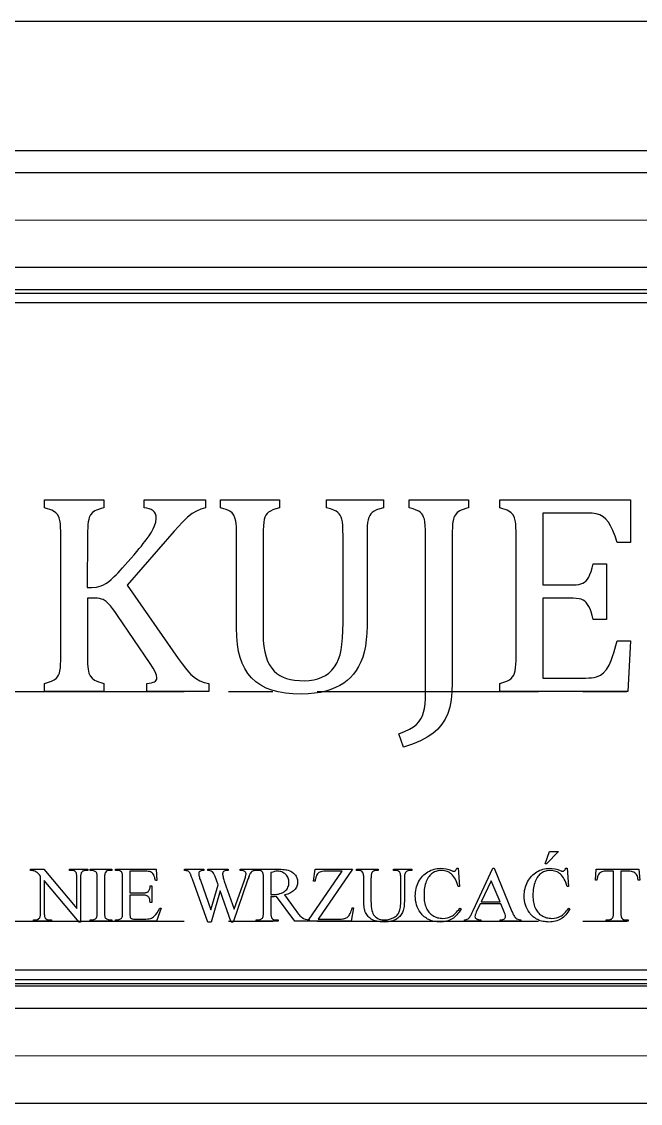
# Model space of a CAD drawing. Header units: millimetres. Extents: x 0.6 to 29.2, y 0.5 to 20.5.
# Drawn here: x 18.322 to 20.097, y 13.107 to 16.213 of the extents above; entities that cross this region are included whole.
import ezdxf

# ---------------------------------------------------------------- set-up
doc = ezdxf.new("R2010")
doc.units = ezdxf.units.MM
doc.linetypes.add('CENTER', pattern=[1.016, 0.635, -0.127, 0.127, -0.127])
doc.layers.add('BEND', color=5, linetype='CENTER')

msp = doc.modelspace()

# ---------------------------------------------------------------- linework, layer by layer
for p, q in [((22.1545, 16.2131), (15.7145, 16.2131)), ((15.7145, 15.8431), (22.1545, 15.8431)), ((22.1205, 15.7791), (15.7485, 15.7791)), ((21.8485, 15.5071), (16.0205, 15.5071)), ((21.7845, 15.4431), (16.0845, 15.4431)), ((16.1105, 15.4331), (21.7585, 15.4331)), ((21.7475, 15.4061), (16.1215, 15.4061)), ((16.1215, 13.4901), (21.7475, 13.4901)), ((16.0945, 13.4631), (21.7745, 13.4631)), ((16.0945, 13.4511), (21.7745, 13.4511)), ((21.7845, 13.4431), (16.0845, 13.4431)), ((21.7845, 13.3791), (16.0845, 13.3791)), ((21.7845, 13.1071), (16.0845, 13.1071))]:
    msp.add_line(p, q)
at = {"color": 7, "linetype": 'Continuous', "lineweight": 0}
for p, q in [((15.8845, 15.6431), (21.9845, 15.6431)), ((21.9845, 15.6431), (15.8845, 15.6431)), ((15.8845, 13.2431), (21.9845, 13.2431)), ((15.8845, 13.2431), (21.9845, 13.2431))]:
    msp.add_line(p, q, dxfattribs=at)
at = {"flags": 128}
for points in [[(18.5102, 14.588), (18.5223, 14.588), (18.5223, 14.588), (18.537, 14.5892), (18.5502, 14.5927), (18.5568, 14.5957), (18.5637, 14.5998), (18.571, 14.605), (18.5786, 14.6112), (18.5828, 14.6151), (18.5876, 14.6195), (18.5927, 14.6247), (18.5985, 14.6307), (18.6048, 14.6374), (18.6116, 14.6448), (18.6188, 14.653), (18.6266, 14.6619), (18.6266, 14.6619), (18.6359, 14.6725), (18.6444, 14.6824), (18.6521, 14.6915), (18.6592, 14.6998), (18.6654, 14.7074), (18.6708, 14.7143), (18.6754, 14.7203), (18.6794, 14.7256), (18.6794, 14.7256), (18.6875, 14.7369), (18.6942, 14.7472), (18.6994, 14.7566), (18.7031, 14.7651), (18.7031, 14.7651), (18.7068, 14.776), (18.708, 14.7863), (18.708, 14.7863), (18.7074, 14.7935), (18.7057, 14.7996), (18.7027, 14.8046), (18.6987, 14.8085), (18.6937, 14.8118), (18.6878, 14.8143), (18.681, 14.8161), (18.6734, 14.8171), (18.6734, 14.8171), (18.6734, 14.8401), (18.6734, 14.8401), (18.849, 14.8401), (18.849, 14.8401), (18.849, 14.8171), (18.849, 14.8171), (18.8362, 14.8136), (18.8235, 14.8079), (18.811, 14.8003), (18.798, 14.7902), (18.7907, 14.7834), (18.7819, 14.7745), (18.7715, 14.7633), (18.7596, 14.7501), (18.7596, 14.7501), (18.6242, 14.5948), (18.6242, 14.5948), (18.7708, 14.3847), (18.7708, 14.3847), (18.7819, 14.3693), (18.7917, 14.3565), (18.8001, 14.3463), (18.8074, 14.3388), (18.8204, 14.328), (18.8328, 14.3206), (18.8454, 14.3158), (18.8586, 14.313), (18.8586, 14.313), (18.8586, 14.2901), (18.8586, 14.2901), (18.681, 14.2901), (18.681, 14.2901), (18.681, 14.313), (18.681, 14.313), (18.6879, 14.3136), (18.6939, 14.3146), (18.6988, 14.316), (18.7027, 14.3176), (18.7057, 14.3197), (18.708, 14.3223), (18.7092, 14.3253), (18.7097, 14.3287), (18.7097, 14.3287), (18.7085, 14.3366), (18.705, 14.3459), (18.699, 14.3571), (18.6903, 14.3704), (18.6903, 14.3704), (18.5964, 14.5078), (18.5964, 14.5078), (18.5888, 14.5191), (18.5821, 14.5283), (18.5766, 14.5356), (18.5722, 14.5408), (18.5643, 14.5482), (18.5557, 14.5534), (18.5509, 14.5551), (18.5453, 14.5565), (18.539, 14.5572), (18.5319, 14.5574), (18.5319, 14.5574), (18.5106, 14.5574), (18.5106, 14.5574), (18.5106, 14.3922), (18.5106, 14.3922), (18.5107, 14.3799), (18.5111, 14.3694), (18.5115, 14.3606), (18.5124, 14.3536), (18.5149, 14.3427), (18.5185, 14.3342), (18.5237, 14.3278), (18.531, 14.3224), (18.5358, 14.32), (18.5419, 14.3177), (18.5491, 14.3154), (18.5577, 14.313), (18.5577, 14.313), (18.5577, 14.2901), (18.5577, 14.2901), (18.387, 14.2901), (18.387, 14.2901), (18.387, 14.313), (18.387, 14.313), (18.3985, 14.3162), (18.4079, 14.3197), (18.4152, 14.3232), (18.4205, 14.3271), (18.4243, 14.3314), (18.4275, 14.3365), (18.4299, 14.3423), (18.4316, 14.3491), (18.4328, 14.3573), (18.4336, 14.3673), (18.4341, 14.3791), (18.4342, 14.3929), (18.4342, 14.3929), (18.4342, 14.7372), (18.4342, 14.7372), (18.4341, 14.7499), (18.4337, 14.7609), (18.433, 14.77), (18.4322, 14.7772), (18.4295, 14.7883), (18.4256, 14.7966), (18.4202, 14.8029), (18.4133, 14.8078), (18.4088, 14.81), (18.4029, 14.8122), (18.3956, 14.8146), (18.387, 14.8171), (18.387, 14.8171), (18.387, 14.8401), (18.387, 14.8401), (18.5577, 14.8401), (18.5577, 14.8401), (18.5577, 14.8171), (18.5577, 14.8171), (18.5495, 14.8149), (18.5426, 14.8127), (18.5367, 14.8105), (18.5322, 14.8082), (18.5251, 14.8032), (18.5197, 14.7971), (18.5175, 14.7934), (18.5157, 14.7889), (18.5142, 14.7834), (18.5128, 14.7772), (18.5119, 14.7696), (18.5112, 14.7603), (18.5107, 14.7491), (18.5106, 14.7361), (18.5106, 14.7361), (18.5102, 14.588)], [(19.3127, 14.4783), (19.3122, 14.4572), (19.3106, 14.4376), (19.3081, 14.4194), (19.3045, 14.4028), (19.3045, 14.4028), (19.3003, 14.3883), (19.2949, 14.3744), (19.2887, 14.3616), (19.2814, 14.3495), (19.2814, 14.3495), (19.2739, 14.3395), (19.2655, 14.3302), (19.2562, 14.3217), (19.2461, 14.3139), (19.235, 14.307), (19.2227, 14.3008), (19.2093, 14.2954), (19.1949, 14.2908), (19.1791, 14.2871), (19.1622, 14.2846), (19.1438, 14.2829), (19.1241, 14.2824), (19.1241, 14.2824), (19.1003, 14.2831), (19.0784, 14.2852), (19.0582, 14.2885), (19.0397, 14.2933), (19.0229, 14.2996), (19.0076, 14.3076), (18.9939, 14.3173), (18.9816, 14.3287), (18.9709, 14.3416), (18.9619, 14.3557), (18.9544, 14.3707), (18.9485, 14.387), (18.9441, 14.4049), (18.9409, 14.425), (18.939, 14.4476), (18.9384, 14.4723), (18.9384, 14.4723), (18.9384, 14.7365), (18.9384, 14.7365), (18.9382, 14.7508), (18.9379, 14.7627), (18.9372, 14.7719), (18.9363, 14.7787), (18.9338, 14.7886), (18.9305, 14.7963), (18.9258, 14.8022), (18.9194, 14.8072), (18.915, 14.8096), (18.909, 14.812), (18.9015, 14.8145), (18.8924, 14.8171), (18.8924, 14.8171), (18.8924, 14.8401), (18.8924, 14.8401), (19.0614, 14.8401), (19.0614, 14.8401), (19.0614, 14.8171), (19.0614, 14.8171), (19.051, 14.8143), (19.0423, 14.8112), (19.0353, 14.8079), (19.03, 14.8045), (19.026, 14.8005), (19.0226, 14.7958), (19.0199, 14.7902), (19.018, 14.7836), (19.0165, 14.7755), (19.0156, 14.765), (19.015, 14.7521), (19.0147, 14.7369), (19.0147, 14.7369), (19.0147, 14.4543), (19.0147, 14.4543), (19.0152, 14.4357), (19.0168, 14.4187), (19.0194, 14.4032), (19.023, 14.3892), (19.0275, 14.3768), (19.033, 14.3658), (19.0392, 14.3563), (19.0463, 14.3483), (19.0541, 14.3415), (19.0627, 14.3358), (19.0719, 14.331), (19.0819, 14.3272), (19.0929, 14.3243), (19.1051, 14.3223), (19.1186, 14.321), (19.1334, 14.3206), (19.1334, 14.3206), (19.1471, 14.3212), (19.16, 14.3231), (19.1719, 14.3261), (19.1832, 14.3304), (19.1934, 14.3359), (19.2029, 14.3427), (19.2113, 14.3508), (19.219, 14.3601), (19.2257, 14.3706), (19.2311, 14.3823), (19.2354, 14.3952), (19.2387, 14.4092), (19.2409, 14.425), (19.2426, 14.4433), (19.2436, 14.4642), (19.2439, 14.4875), (19.2439, 14.4875), (19.2439, 14.7369), (19.2439, 14.7369), (19.2437, 14.7529), (19.2431, 14.7662), (19.242, 14.7767), (19.2405, 14.7844), (19.2385, 14.7904), (19.236, 14.7957), (19.2329, 14.8002), (19.2292, 14.8039), (19.2242, 14.8072), (19.2172, 14.8106), (19.208, 14.8139), (19.1968, 14.8171), (19.1968, 14.8171), (19.1968, 14.8401), (19.1968, 14.8401), (19.3598, 14.8401), (19.3598, 14.8401), (19.3598, 14.8171), (19.3598, 14.8171), (19.3491, 14.814), (19.3401, 14.8108), (19.333, 14.8075), (19.3277, 14.8039), (19.3238, 14.7998), (19.3204, 14.7951), (19.3178, 14.7894), (19.3159, 14.783), (19.3145, 14.775), (19.3135, 14.7646), (19.3129, 14.7517), (19.3127, 14.7365), (19.3127, 14.7365), (19.3127, 14.4783)], [(19.5571, 14.3148), (19.5563, 14.2889), (19.5539, 14.2656), (19.5499, 14.2448), (19.5443, 14.2266), (19.5369, 14.2103), (19.5274, 14.1954), (19.5156, 14.1817), (19.5016, 14.1694), (19.4851, 14.1582), (19.4657, 14.1478), (19.4431, 14.1384), (19.4176, 14.1296), (19.4176, 14.1296), (19.4043, 14.1678), (19.4043, 14.1678), (19.4207, 14.1746), (19.4344, 14.1816), (19.4456, 14.1884), (19.4543, 14.1953), (19.4611, 14.2027), (19.4669, 14.2109), (19.4714, 14.22), (19.4749, 14.2299), (19.4774, 14.2412), (19.4793, 14.2544), (19.4804, 14.2694), (19.4807, 14.2861), (19.4807, 14.2861), (19.4807, 14.7366), (19.4807, 14.7366), (19.4805, 14.7526), (19.4799, 14.7659), (19.4788, 14.7764), (19.4773, 14.7842), (19.4752, 14.7903), (19.4727, 14.7955), (19.4696, 14.8001), (19.4659, 14.8039), (19.461, 14.8072), (19.454, 14.8106), (19.4448, 14.8139), (19.4336, 14.8171), (19.4336, 14.8171), (19.4336, 14.8401), (19.4336, 14.8401), (19.6043, 14.8401), (19.6043, 14.8401), (19.6043, 14.8171), (19.6043, 14.8171), (19.596, 14.815), (19.589, 14.8127), (19.5831, 14.8106), (19.5786, 14.8083), (19.5717, 14.8033), (19.5662, 14.7972), (19.564, 14.7935), (19.5621, 14.7889), (19.5606, 14.7835), (19.5593, 14.7773), (19.5583, 14.7698), (19.5577, 14.7604), (19.5572, 14.7492), (19.5571, 14.7362), (19.5571, 14.7362), (19.5571, 14.3148)], [(20.0689, 14.8401), (20.0689, 14.7178), (20.0689, 14.7178), (20.0307, 14.7178), (20.0307, 14.7178), (20.0246, 14.7359), (20.0183, 14.7516), (20.0117, 14.765), (20.0051, 14.776), (19.9979, 14.7848), (19.99, 14.7916), (19.9811, 14.7966), (19.9706, 14.7997), (19.9583, 14.8014), (19.9436, 14.8019), (19.9436, 14.8019), (19.8168, 14.8019), (19.8168, 14.8019), (19.8168, 14.5956), (19.8168, 14.5956), (19.9041, 14.5956), (19.9041, 14.5956), (19.9126, 14.596), (19.9201, 14.5969), (19.9265, 14.5985), (19.9321, 14.6007), (19.937, 14.6037), (19.9416, 14.6077), (19.9455, 14.6124), (19.9491, 14.6182), (19.9524, 14.6252), (19.9558, 14.6339), (19.9589, 14.6444), (19.962, 14.6567), (19.962, 14.6567), (20.0002, 14.6567), (20.0002, 14.6567), (20.0002, 14.4963), (20.0002, 14.4963), (19.962, 14.4963), (19.962, 14.4963), (19.959, 14.508), (19.956, 14.5181), (19.9527, 14.5269), (19.9493, 14.5339), (19.9457, 14.5398), (19.9418, 14.5448), (19.9375, 14.5488), (19.9328, 14.5519), (19.9275, 14.5543), (19.9209, 14.5561), (19.913, 14.5571), (19.9041, 14.5574), (19.9041, 14.5574), (19.8168, 14.5574), (19.8168, 14.5574), (19.8168, 14.3282), (19.8168, 14.3282), (19.9395, 14.3282), (19.9395, 14.3282), (19.9487, 14.3285), (19.9571, 14.3291), (19.9645, 14.3302), (19.9709, 14.3317), (19.9821, 14.3364), (19.9916, 14.3435), (19.9998, 14.3532), (20.007, 14.3653), (20.0132, 14.3789), (20.0183, 14.3931), (20.0208, 14.4011), (20.0237, 14.4108), (20.027, 14.4222), (20.0307, 14.4352), (20.0307, 14.4352), (20.0689, 14.4352), (20.0689, 14.4352), (20.0613, 14.2901), (20.0613, 14.2901), (19.6933, 14.2901), (19.6933, 14.2901), (19.6933, 14.313), (19.6933, 14.313), (19.7048, 14.3162), (19.7142, 14.3197), (19.7215, 14.3232), (19.7267, 14.3271), (19.7305, 14.3314), (19.7338, 14.3365), (19.7361, 14.3423), (19.7378, 14.3491), (19.739, 14.3573), (19.7398, 14.3673), (19.7403, 14.3791), (19.7404, 14.3929), (19.7404, 14.3929), (19.7404, 14.7372), (19.7404, 14.7372), (19.7403, 14.7499), (19.74, 14.7609), (19.7392, 14.77), (19.7384, 14.7772), (19.7358, 14.7883), (19.7318, 14.7966), (19.7265, 14.8029), (19.7196, 14.8078), (19.715, 14.81), (19.7092, 14.8122), (19.7019, 14.8146), (19.6933, 14.8171), (19.6933, 14.8171), (19.6933, 14.8401), (19.6933, 14.8401), (20.0689, 14.8401)], [(19.8616, 13.8299), (19.828, 13.7945), (19.828, 13.7945), (19.8241, 13.7945), (19.8241, 13.7945), (19.8366, 13.8299), (19.8366, 13.8299), (19.8616, 13.8299)], [(18.3469, 13.7799), (18.3852, 13.7799), (18.3852, 13.7799), (18.4804, 13.6668), (18.4804, 13.6668), (18.4804, 13.7528), (18.4804, 13.7528), (18.4803, 13.7563), (18.4802, 13.7594), (18.4799, 13.7621), (18.4796, 13.7646), (18.4792, 13.7666), (18.4787, 13.7684), (18.4781, 13.7698), (18.4773, 13.7709), (18.4773, 13.7709), (18.475, 13.773), (18.4722, 13.7745), (18.4687, 13.7754), (18.4647, 13.7757), (18.4647, 13.7757), (18.4595, 13.7757), (18.4595, 13.7757), (18.4595, 13.7799), (18.4595, 13.7799), (18.5116, 13.7799), (18.5116, 13.7799), (18.5116, 13.7757), (18.5116, 13.7757), (18.5064, 13.7757), (18.5064, 13.7757), (18.5042, 13.7756), (18.5021, 13.7753), (18.5002, 13.7749), (18.4984, 13.7742), (18.4968, 13.7734), (18.4954, 13.7723), (18.4942, 13.7711), (18.4932, 13.7697), (18.4932, 13.7697), (18.4926, 13.7686), (18.4921, 13.7673), (18.4917, 13.7656), (18.4914, 13.7636), (18.4911, 13.7614), (18.491, 13.7588), (18.4908, 13.756), (18.4908, 13.7528), (18.4908, 13.7528), (18.4908, 13.6275), (18.4908, 13.6275), (18.4865, 13.6275), (18.4865, 13.6275), (18.3866, 13.7466), (18.3866, 13.7466), (18.3866, 13.657), (18.3866, 13.657), (18.3867, 13.6535), (18.3868, 13.6504), (18.387, 13.6477), (18.3874, 13.6452), (18.3878, 13.6431), (18.3883, 13.6414), (18.3889, 13.64), (18.3896, 13.6389), (18.3896, 13.6389), (18.3919, 13.6368), (18.3948, 13.6353), (18.3982, 13.6344), (18.4022, 13.6341), (18.4022, 13.6341), (18.4075, 13.6341), (18.4075, 13.6341), (18.4075, 13.6299), (18.4075, 13.6299), (18.3554, 13.6299), (18.3554, 13.6299), (18.3554, 13.6341), (18.3554, 13.6341), (18.3605, 13.6341), (18.3605, 13.6341), (18.3628, 13.6342), (18.3648, 13.6344), (18.3668, 13.6349), (18.3686, 13.6356), (18.3701, 13.6364), (18.3715, 13.6374), (18.3728, 13.6387), (18.3738, 13.6401), (18.3738, 13.6401), (18.3744, 13.6412), (18.3749, 13.6425), (18.3753, 13.6442), (18.3756, 13.6462), (18.3759, 13.6484), (18.376, 13.651), (18.3762, 13.6538), (18.3762, 13.657), (18.3762, 13.657), (18.3762, 13.7591), (18.3762, 13.7591), (18.3732, 13.7628), (18.3705, 13.7658), (18.3683, 13.7682), (18.3664, 13.7698), (18.3645, 13.7711), (18.3622, 13.7723), (18.3596, 13.7735), (18.3565, 13.7747), (18.3565, 13.7747), (18.3548, 13.7751), (18.3525, 13.7755), (18.3499, 13.7757), (18.3469, 13.7757), (18.3469, 13.7757), (18.3469, 13.7799)], [(18.5804, 13.6341), (18.5804, 13.6299), (18.5804, 13.6299), (18.5179, 13.6299), (18.5179, 13.6299), (18.5179, 13.6341), (18.5179, 13.6341), (18.523, 13.6341), (18.523, 13.6341), (18.5272, 13.6344), (18.5308, 13.6355), (18.5338, 13.6372), (18.5361, 13.6396), (18.5361, 13.6396), (18.5368, 13.6407), (18.5373, 13.642), (18.5377, 13.6437), (18.5381, 13.6457), (18.5383, 13.6481), (18.5385, 13.6507), (18.5387, 13.6537), (18.5387, 13.657), (18.5387, 13.657), (18.5387, 13.7528), (18.5387, 13.7528), (18.5387, 13.7556), (18.5386, 13.7581), (18.5385, 13.7604), (18.5383, 13.7625), (18.5382, 13.7643), (18.5379, 13.7658), (18.5376, 13.7671), (18.5373, 13.7682), (18.5373, 13.7682), (18.5366, 13.7695), (18.5357, 13.7708), (18.5344, 13.7719), (18.5329, 13.773), (18.5329, 13.773), (18.5305, 13.7742), (18.5281, 13.775), (18.5256, 13.7756), (18.523, 13.7757), (18.523, 13.7757), (18.5179, 13.7757), (18.5179, 13.7757), (18.5179, 13.7799), (18.5179, 13.7799), (18.5804, 13.7799), (18.5804, 13.7799), (18.5804, 13.7757), (18.5804, 13.7757), (18.5751, 13.7757), (18.5751, 13.7757), (18.571, 13.7754), (18.5675, 13.7744), (18.5646, 13.7726), (18.5622, 13.7702), (18.5622, 13.7702), (18.5616, 13.7691), (18.561, 13.7678), (18.5606, 13.7661), (18.5602, 13.764), (18.5599, 13.7617), (18.5597, 13.7591), (18.5596, 13.7561), (18.5595, 13.7528), (18.5595, 13.7528), (18.5595, 13.657), (18.5595, 13.657), (18.5596, 13.6542), (18.5596, 13.6517), (18.5597, 13.6494), (18.5599, 13.6473), (18.5601, 13.6455), (18.5603, 13.644), (18.5606, 13.6427), (18.5609, 13.6416), (18.5609, 13.6416), (18.5616, 13.6402), (18.5626, 13.639), (18.5639, 13.6378), (18.5654, 13.6368), (18.5654, 13.6368), (18.5678, 13.6356), (18.5702, 13.6347), (18.5726, 13.6342), (18.5751, 13.6341), (18.5751, 13.6341), (18.5804, 13.6341)], [(18.6325, 13.7736), (18.6325, 13.7111), (18.6325, 13.7111), (18.6679, 13.7111), (18.6679, 13.7111), (18.6709, 13.7112), (18.6736, 13.7114), (18.6761, 13.7117), (18.6783, 13.7121), (18.6802, 13.7126), (18.6819, 13.7132), (18.6834, 13.714), (18.6845, 13.7149), (18.6845, 13.7149), (18.6859, 13.7162), (18.687, 13.7178), (18.6881, 13.7195), (18.6889, 13.7216), (18.6896, 13.7238), (18.6902, 13.7263), (18.6906, 13.729), (18.6908, 13.732), (18.6908, 13.732), (18.695, 13.732), (18.695, 13.732), (18.695, 13.6841), (18.695, 13.6841), (18.6908, 13.6841), (18.6908, 13.6841), (18.69, 13.6887), (18.6893, 13.6925), (18.6885, 13.6953), (18.6878, 13.6971), (18.6878, 13.6971), (18.6867, 13.6989), (18.6852, 13.7004), (18.6835, 13.7017), (18.6814, 13.7028), (18.6789, 13.7037), (18.6758, 13.7044), (18.6721, 13.7048), (18.6679, 13.7049), (18.6679, 13.7049), (18.6325, 13.7049), (18.6325, 13.7049), (18.6325, 13.6536), (18.6325, 13.6536), (18.6325, 13.6511), (18.6325, 13.6489), (18.6326, 13.647), (18.6327, 13.6453), (18.6328, 13.6439), (18.633, 13.6427), (18.6331, 13.6417), (18.6334, 13.641), (18.6347, 13.639), (18.6366, 13.6374), (18.6381, 13.6369), (18.64, 13.6365), (18.6424, 13.6362), (18.6454, 13.6361), (18.6454, 13.6361), (18.6721, 13.6361), (18.6721, 13.6361), (18.6784, 13.6363), (18.6837, 13.6366), (18.688, 13.6372), (18.6915, 13.638), (18.6945, 13.6392), (18.6974, 13.6408), (18.7003, 13.6429), (18.7031, 13.6454), (18.7031, 13.6454), (18.7067, 13.6495), (18.7104, 13.6546), (18.7141, 13.6605), (18.7179, 13.6674), (18.7179, 13.6674), (18.722, 13.6674), (18.722, 13.6674), (18.7085, 13.6299), (18.7085, 13.6299), (18.5908, 13.6299), (18.5908, 13.6299), (18.5908, 13.6341), (18.5908, 13.6341), (18.5959, 13.6341), (18.5959, 13.6341), (18.5985, 13.6342), (18.601, 13.6347), (18.6034, 13.6355), (18.6057, 13.6367), (18.6057, 13.6367), (18.6073, 13.6377), (18.6086, 13.6389), (18.6096, 13.6404), (18.6104, 13.6421), (18.6109, 13.6444), (18.6113, 13.6476), (18.6116, 13.6518), (18.6116, 13.657), (18.6116, 13.657), (18.6116, 13.7528), (18.6116, 13.7528), (18.6116, 13.7564), (18.6115, 13.7595), (18.6112, 13.7623), (18.6109, 13.7648), (18.6105, 13.7669), (18.6101, 13.7687), (18.6095, 13.7701), (18.6088, 13.7711), (18.6088, 13.7711), (18.6066, 13.7731), (18.6037, 13.7746), (18.6001, 13.7754), (18.5959, 13.7757), (18.5959, 13.7757), (18.5908, 13.7757), (18.5908, 13.7757), (18.5908, 13.7799), (18.5908, 13.7799), (18.7075, 13.7799), (18.7075, 13.7799), (18.7095, 13.7466), (18.7095, 13.7466), (18.7054, 13.7466), (18.7054, 13.7466), (18.7048, 13.7497), (18.7041, 13.7525), (18.7035, 13.7552), (18.7028, 13.7575), (18.7022, 13.7596), (18.7015, 13.7615), (18.7008, 13.7631), (18.7, 13.7644), (18.6984, 13.7667), (18.6964, 13.7687), (18.6941, 13.7704), (18.6914, 13.7718), (18.6914, 13.7718), (18.6886, 13.7726), (18.685, 13.7732), (18.6805, 13.7735), (18.6752, 13.7736), (18.6752, 13.7736), (18.6325, 13.7736)], [(18.9933, 13.7799), (18.9933, 13.7757), (18.9933, 13.7757), (18.9905, 13.7756), (18.988, 13.7752), (18.9857, 13.7746), (18.9838, 13.7736), (18.982, 13.7724), (18.9803, 13.7706), (18.9786, 13.7685), (18.9769, 13.7659), (18.9769, 13.7659), (18.9763, 13.7647), (18.9756, 13.7633), (18.9749, 13.7615), (18.9741, 13.7594), (18.9731, 13.7569), (18.9722, 13.7541), (18.9711, 13.751), (18.97, 13.7476), (18.97, 13.7476), (18.9286, 13.6278), (18.9286, 13.6278), (18.9229, 13.6278), (18.9229, 13.6278), (18.8914, 13.717), (18.8914, 13.717), (18.8651, 13.6278), (18.8651, 13.6278), (18.856, 13.6278), (18.856, 13.6278), (18.8115, 13.7509), (18.8115, 13.7509), (18.8104, 13.7542), (18.8093, 13.7572), (18.8083, 13.7598), (18.8075, 13.762), (18.8068, 13.7639), (18.8062, 13.7654), (18.8057, 13.7666), (18.8053, 13.7674), (18.8053, 13.7674), (18.8041, 13.7694), (18.8027, 13.7711), (18.801, 13.7725), (18.7993, 13.7737), (18.7972, 13.7746), (18.7948, 13.7752), (18.7921, 13.7756), (18.789, 13.7757), (18.789, 13.7757), (18.789, 13.7799), (18.789, 13.7799), (18.8443, 13.7799), (18.8443, 13.7799), (18.8443, 13.7757), (18.8443, 13.7757), (18.8417, 13.7757), (18.8417, 13.7757), (18.8389, 13.7756), (18.8365, 13.775), (18.8345, 13.7742), (18.8328, 13.7729), (18.8314, 13.7715), (18.8305, 13.7699), (18.8299, 13.7681), (18.8297, 13.7662), (18.8297, 13.7662), (18.8298, 13.765), (18.83, 13.7635), (18.8304, 13.7617), (18.8309, 13.7595), (18.8316, 13.757), (18.8324, 13.7541), (18.8334, 13.751), (18.8345, 13.7475), (18.8345, 13.7475), (18.8647, 13.6632), (18.8647, 13.6632), (18.8854, 13.7343), (18.8854, 13.7343), (18.8805, 13.7481), (18.8805, 13.7481), (18.877, 13.7585), (18.877, 13.7585), (18.8745, 13.7638), (18.8718, 13.7685), (18.8718, 13.7685), (18.8702, 13.7705), (18.8683, 13.7721), (18.8683, 13.7721), (18.8655, 13.7738), (18.8628, 13.775), (18.8628, 13.775), (18.8616, 13.7753), (18.8601, 13.7756), (18.8583, 13.7757), (18.8562, 13.7757), (18.8562, 13.7757), (18.8562, 13.7799), (18.8562, 13.7799), (18.9142, 13.7799), (18.9142, 13.7799), (18.9142, 13.7757), (18.9142, 13.7757), (18.9103, 13.7757), (18.9103, 13.7757), (18.9074, 13.7756), (18.9049, 13.775), (18.9029, 13.7742), (18.9012, 13.773), (18.9, 13.7715), (18.8991, 13.7698), (18.8986, 13.7678), (18.8984, 13.7656), (18.8984, 13.7656), (18.8984, 13.7641), (18.8987, 13.7622), (18.8991, 13.7601), (18.8996, 13.7577), (18.9003, 13.7551), (18.9012, 13.7521), (18.9022, 13.7489), (18.9033, 13.7455), (18.9033, 13.7455), (18.9319, 13.6645), (18.9319, 13.6645), (18.9608, 13.7476), (18.9608, 13.7476), (18.9619, 13.7508), (18.9629, 13.7539), (18.9637, 13.7566), (18.9644, 13.7591), (18.9649, 13.7613), (18.9653, 13.7633), (18.9655, 13.765), (18.9656, 13.7664), (18.9656, 13.7664), (18.9652, 13.7689), (18.964, 13.7711), (18.9622, 13.773), (18.96, 13.7742), (18.96, 13.7742), (18.9577, 13.7749), (18.9552, 13.7753), (18.9523, 13.7756), (18.9491, 13.7757), (18.9491, 13.7757), (18.9491, 13.7799), (18.9491, 13.7799), (18.9933, 13.7799)], [(19.1463, 13.6299), (19.1052, 13.6299), (19.1052, 13.6299), (19.0531, 13.7007), (19.0531, 13.7007), (19.0503, 13.7006), (19.0478, 13.7006), (19.0455, 13.7005), (19.0435, 13.7005), (19.0435, 13.7005), (19.0419, 13.7005), (19.0402, 13.7005), (19.0384, 13.7006), (19.0366, 13.7007), (19.0366, 13.7007), (19.0366, 13.657), (19.0366, 13.657), (19.0367, 13.6535), (19.0368, 13.6504), (19.037, 13.6477), (19.0374, 13.6453), (19.0378, 13.6432), (19.0383, 13.6415), (19.0389, 13.6401), (19.0396, 13.639), (19.0396, 13.639), (19.0419, 13.6369), (19.0447, 13.6353), (19.048, 13.6344), (19.0518, 13.6341), (19.0518, 13.6341), (19.0575, 13.6341), (19.0575, 13.6341), (19.0575, 13.6299), (19.0575, 13.6299), (18.995, 13.6299), (18.995, 13.6299), (18.995, 13.6341), (18.995, 13.6341), (19.0004, 13.6341), (19.0004, 13.6341), (19.0026, 13.6342), (19.0047, 13.6344), (19.0065, 13.6349), (19.0083, 13.6357), (19.0098, 13.6365), (19.0112, 13.6376), (19.0125, 13.6389), (19.0135, 13.6404), (19.0135, 13.6404), (19.0141, 13.6414), (19.0145, 13.6427), (19.0149, 13.6443), (19.0152, 13.6463), (19.0155, 13.6485), (19.0157, 13.651), (19.0158, 13.6539), (19.0158, 13.657), (19.0158, 13.657), (19.0158, 13.7528), (19.0158, 13.7528), (19.0158, 13.7563), (19.0156, 13.7594), (19.0154, 13.7621), (19.015, 13.7645), (19.0146, 13.7666), (19.0141, 13.7683), (19.0135, 13.7697), (19.0128, 13.7707), (19.0128, 13.7707), (19.0105, 13.7729), (19.0076, 13.7745), (19.0043, 13.7754), (19.0004, 13.7757), (19.0004, 13.7757), (18.995, 13.7757), (18.995, 13.7757), (18.995, 13.7799), (18.995, 13.7799), (19.0504, 13.7799), (19.0504, 13.7799), (19.0563, 13.7798), (19.0617, 13.7797), (19.0668, 13.7794), (19.0715, 13.779), (19.0757, 13.7786), (19.0796, 13.778), (19.0831, 13.7773), (19.0861, 13.7765), (19.0917, 13.7745), (19.0968, 13.7718), (19.1014, 13.7683), (19.1057, 13.7642), (19.1076, 13.7619), (19.1092, 13.7595), (19.1106, 13.757), (19.1117, 13.7544), (19.1126, 13.7516), (19.1132, 13.7488), (19.1136, 13.7458), (19.1137, 13.7428), (19.1137, 13.7428), (19.1136, 13.7395), (19.1131, 13.7363), (19.1124, 13.7333), (19.1114, 13.7303), (19.1101, 13.7275), (19.1085, 13.7248), (19.1067, 13.7222), (19.1045, 13.7197), (19.1021, 13.7173), (19.0993, 13.7151), (19.0963, 13.7132), (19.0929, 13.7113), (19.0892, 13.7097), (19.0852, 13.7082), (19.0808, 13.707), (19.0762, 13.7059), (19.0762, 13.7059), (19.1084, 13.6607), (19.1084, 13.6607), (19.111, 13.657), (19.1135, 13.6537), (19.1159, 13.6507), (19.1182, 13.648), (19.1204, 13.6456), (19.1225, 13.6436), (19.1246, 13.6418), (19.1265, 13.6404), (19.1306, 13.6381), (19.1353, 13.6363), (19.1405, 13.635), (19.1463, 13.6341), (19.1463, 13.6341), (19.1463, 13.6299)], [(19.0366, 13.707), (19.0387, 13.707), (19.0405, 13.7069), (19.042, 13.7069), (19.0431, 13.7069), (19.0431, 13.7069), (19.0486, 13.707), (19.0537, 13.7075), (19.0585, 13.7082), (19.063, 13.7093), (19.0671, 13.7106), (19.0708, 13.7123), (19.0742, 13.7142), (19.0772, 13.7165), (19.0799, 13.719), (19.0822, 13.7216), (19.0842, 13.7244), (19.0858, 13.7274), (19.0871, 13.7305), (19.088, 13.7338), (19.0885, 13.7373), (19.0887, 13.7409), (19.0887, 13.7409), (19.0886, 13.7445), (19.0881, 13.7479), (19.0874, 13.7511), (19.0864, 13.7541), (19.0851, 13.7569), (19.0835, 13.7596), (19.0816, 13.7622), (19.0794, 13.7645), (19.077, 13.7667), (19.0744, 13.7685), (19.0716, 13.7701), (19.0687, 13.7714), (19.0655, 13.7724), (19.0622, 13.7731), (19.0586, 13.7735), (19.0549, 13.7736), (19.0549, 13.7736), (19.0512, 13.7734), (19.047, 13.7726), (19.0421, 13.7713), (19.0366, 13.7695), (19.0366, 13.7695), (19.0366, 13.707)], [(19.2709, 13.7799), (19.1721, 13.6361), (19.1721, 13.6361), (19.2354, 13.6361), (19.2354, 13.6361), (19.2389, 13.6362), (19.2422, 13.6365), (19.2453, 13.6371), (19.2482, 13.6378), (19.2508, 13.6386), (19.2532, 13.6398), (19.2554, 13.6411), (19.2574, 13.6426), (19.2592, 13.6444), (19.261, 13.6467), (19.2627, 13.6493), (19.2644, 13.6524), (19.266, 13.6558), (19.2675, 13.6597), (19.269, 13.664), (19.2705, 13.6688), (19.2705, 13.6688), (19.2741, 13.6681), (19.2741, 13.6681), (19.2672, 13.6299), (19.2672, 13.6299), (19.145, 13.6299), (19.145, 13.6299), (19.145, 13.6327), (19.145, 13.6327), (19.2418, 13.7736), (19.2418, 13.7736), (19.1941, 13.7736), (19.1941, 13.7736), (19.1886, 13.7735), (19.1839, 13.773), (19.18, 13.7722), (19.1769, 13.7711), (19.1744, 13.7696), (19.1722, 13.7679), (19.1704, 13.7659), (19.1688, 13.7636), (19.1681, 13.7622), (19.1674, 13.7606), (19.1668, 13.7587), (19.1661, 13.7566), (19.1655, 13.7541), (19.1649, 13.7515), (19.1643, 13.7485), (19.1637, 13.7453), (19.1637, 13.7453), (19.1595, 13.7453), (19.1595, 13.7453), (19.1637, 13.7799), (19.1637, 13.7799), (19.2709, 13.7799)], [(19.3887, 13.7757), (19.3887, 13.7799), (19.3887, 13.7799), (19.4408, 13.7799), (19.4408, 13.7799), (19.4408, 13.7757), (19.4408, 13.7757), (19.4354, 13.7757), (19.4354, 13.7757), (19.4333, 13.7756), (19.4313, 13.7753), (19.4295, 13.7747), (19.4278, 13.7739), (19.4262, 13.7729), (19.4247, 13.7716), (19.4234, 13.7702), (19.4222, 13.7684), (19.4222, 13.7684), (19.4217, 13.7675), (19.4212, 13.7662), (19.4208, 13.7647), (19.4205, 13.7629), (19.4203, 13.7608), (19.4201, 13.7584), (19.42, 13.7557), (19.42, 13.7528), (19.42, 13.7528), (19.42, 13.6925), (19.42, 13.6925), (19.4199, 13.6871), (19.4197, 13.6819), (19.4193, 13.6771), (19.4188, 13.6726), (19.4182, 13.6685), (19.4174, 13.6646), (19.4165, 13.661), (19.4155, 13.6578), (19.4142, 13.6548), (19.4127, 13.6518), (19.4109, 13.649), (19.4089, 13.6463), (19.4065, 13.6437), (19.4039, 13.6413), (19.401, 13.6389), (19.3979, 13.6366), (19.3945, 13.6345), (19.3907, 13.6328), (19.3867, 13.6313), (19.3824, 13.63), (19.3778, 13.629), (19.3729, 13.6284), (19.3677, 13.6279), (19.3622, 13.6278), (19.3622, 13.6278), (19.3562, 13.6279), (19.3506, 13.6283), (19.3454, 13.629), (19.3406, 13.6299), (19.3361, 13.6311), (19.332, 13.6325), (19.3282, 13.6342), (19.3249, 13.6362), (19.3218, 13.6384), (19.319, 13.6407), (19.3164, 13.6433), (19.314, 13.646), (19.3119, 13.6489), (19.31, 13.652), (19.3083, 13.6553), (19.3068, 13.6587), (19.3068, 13.6587), (19.306, 13.6614), (19.3053, 13.6647), (19.3047, 13.6684), (19.3042, 13.6727), (19.3038, 13.6775), (19.3035, 13.6828), (19.3034, 13.6887), (19.3033, 13.6951), (19.3033, 13.6951), (19.3033, 13.7528), (19.3033, 13.7528), (19.3032, 13.7562), (19.3031, 13.7593), (19.3028, 13.762), (19.3024, 13.7645), (19.3019, 13.7666), (19.3012, 13.7685), (19.3005, 13.7701), (19.2996, 13.7713), (19.2975, 13.7733), (19.2949, 13.7746), (19.2916, 13.7755), (19.2879, 13.7757), (19.2879, 13.7757), (19.2825, 13.7757), (19.2825, 13.7757), (19.2825, 13.7799), (19.2825, 13.7799), (19.345, 13.7799), (19.345, 13.7799), (19.345, 13.7757), (19.345, 13.7757), (19.3395, 13.7757), (19.3395, 13.7757), (19.3373, 13.7756), (19.3353, 13.7754), (19.3335, 13.7749), (19.3318, 13.7742), (19.3303, 13.7734), (19.329, 13.7724), (19.3278, 13.7711), (19.3268, 13.7697), (19.3268, 13.7697), (19.3261, 13.7686), (19.3256, 13.7672), (19.3252, 13.7654), (19.3248, 13.7635), (19.3245, 13.7612), (19.3243, 13.7587), (19.3242, 13.7559), (19.3241, 13.7528), (19.3241, 13.7528), (19.3241, 13.6867), (19.3241, 13.6867), (19.3242, 13.6822), (19.3245, 13.6773), (19.325, 13.672), (19.3257, 13.6665), (19.3267, 13.6611), (19.328, 13.6564), (19.3296, 13.6522), (19.3315, 13.6487), (19.3339, 13.6456), (19.3367, 13.6429), (19.3399, 13.6404), (19.3437, 13.6382), (19.3478, 13.6364), (19.3525, 13.6351), (19.3575, 13.6343), (19.3631, 13.6341), (19.3631, 13.6341), (19.3702, 13.6344), (19.377, 13.6357), (19.3834, 13.6377), (19.3894, 13.6405), (19.3922, 13.6422), (19.3947, 13.644), (19.3971, 13.6459), (19.3992, 13.6479), (19.401, 13.6501), (19.4027, 13.6523), (19.4041, 13.6547), (19.4053, 13.6571), (19.4063, 13.6599), (19.4071, 13.6631), (19.4079, 13.6667), (19.4085, 13.6708), (19.409, 13.6753), (19.4093, 13.6802), (19.4095, 13.6856), (19.4095, 13.6914), (19.4095, 13.6914), (19.4095, 13.7528), (19.4095, 13.7528), (19.4095, 13.7562), (19.4093, 13.7593), (19.4091, 13.7621), (19.4088, 13.7645), (19.4084, 13.7665), (19.4078, 13.7683), (19.4073, 13.7697), (19.4065, 13.7707), (19.4065, 13.7707), (19.4042, 13.7729), (19.4014, 13.7745), (19.398, 13.7754), (19.3941, 13.7757), (19.3941, 13.7757), (19.3887, 13.7757)], [(19.5741, 13.782), (19.5783, 13.7299), (19.5783, 13.7299), (19.5741, 13.7299), (19.5741, 13.7299), (19.5724, 13.7358), (19.5705, 13.7412), (19.5685, 13.7463), (19.5662, 13.7509), (19.5638, 13.755), (19.5612, 13.7588), (19.5584, 13.7621), (19.5555, 13.765), (19.5524, 13.7675), (19.5492, 13.7697), (19.5458, 13.7715), (19.5422, 13.7731), (19.5385, 13.7742), (19.5346, 13.775), (19.5306, 13.7756), (19.5265, 13.7757), (19.5265, 13.7757), (19.523, 13.7756), (19.5195, 13.7753), (19.5162, 13.7747), (19.513, 13.7739), (19.5098, 13.7728), (19.5067, 13.7715), (19.5037, 13.77), (19.5008, 13.7682), (19.498, 13.7662), (19.4954, 13.7639), (19.4929, 13.7614), (19.4906, 13.7585), (19.4884, 13.7554), (19.4864, 13.752), (19.4845, 13.7483), (19.4828, 13.7443), (19.4813, 13.7401), (19.4799, 13.7357), (19.4788, 13.7309), (19.4779, 13.726), (19.4771, 13.7207), (19.4766, 13.7153), (19.4763, 13.7095), (19.4762, 13.7036), (19.4762, 13.7036), (19.4763, 13.6986), (19.4766, 13.6939), (19.4771, 13.6893), (19.4778, 13.6848), (19.4786, 13.6805), (19.4798, 13.6764), (19.481, 13.6725), (19.4825, 13.6687), (19.4842, 13.6651), (19.486, 13.6618), (19.4881, 13.6586), (19.4904, 13.6557), (19.4929, 13.653), (19.4955, 13.6505), (19.4984, 13.6482), (19.5015, 13.6461), (19.5047, 13.6442), (19.508, 13.6427), (19.5115, 13.6413), (19.515, 13.6402), (19.5187, 13.6393), (19.5225, 13.6387), (19.5264, 13.6384), (19.5304, 13.6382), (19.5304, 13.6382), (19.5372, 13.6386), (19.5437, 13.6397), (19.5497, 13.6415), (19.5553, 13.6441), (19.558, 13.6457), (19.5608, 13.6477), (19.5637, 13.6501), (19.5666, 13.6528), (19.5696, 13.6559), (19.5727, 13.6594), (19.5758, 13.6632), (19.579, 13.6674), (19.579, 13.6674), (19.5825, 13.6653), (19.5825, 13.6653), (19.5797, 13.6606), (19.5768, 13.6562), (19.5737, 13.6522), (19.5706, 13.6485), (19.5673, 13.6451), (19.564, 13.642), (19.5605, 13.6392), (19.5569, 13.6368), (19.5531, 13.6347), (19.5492, 13.6329), (19.5451, 13.6313), (19.5409, 13.6301), (19.5365, 13.6291), (19.5318, 13.6284), (19.5271, 13.6279), (19.5221, 13.6278), (19.5221, 13.6278), (19.5177, 13.6279), (19.5133, 13.6282), (19.5091, 13.6288), (19.505, 13.6295), (19.5011, 13.6305), (19.4973, 13.6316), (19.4936, 13.633), (19.49, 13.6346), (19.4866, 13.6364), (19.4833, 13.6384), (19.4801, 13.6407), (19.477, 13.6431), (19.4741, 13.6457), (19.4713, 13.6486), (19.4686, 13.6517), (19.4661, 13.655), (19.4661, 13.655), (19.4626, 13.6602), (19.4596, 13.6655), (19.457, 13.6712), (19.4549, 13.677), (19.4533, 13.6831), (19.4522, 13.6894), (19.4514, 13.6959), (19.4512, 13.7026), (19.4512, 13.7026), (19.4514, 13.7081), (19.4518, 13.7134), (19.4525, 13.7187), (19.4536, 13.7238), (19.4549, 13.7288), (19.4566, 13.7337), (19.4586, 13.7385), (19.4608, 13.7431), (19.4633, 13.7476), (19.4661, 13.7519), (19.469, 13.7558), (19.4722, 13.7595), (19.4757, 13.763), (19.4793, 13.7662), (19.4832, 13.7691), (19.4873, 13.7718), (19.4915, 13.7742), (19.4959, 13.7762), (19.5004, 13.778), (19.5049, 13.7794), (19.5096, 13.7805), (19.5143, 13.7813), (19.5191, 13.7818), (19.5241, 13.782), (19.5241, 13.782), (19.5318, 13.7816), (19.5396, 13.7804), (19.5472, 13.7784), (19.5548, 13.7756), (19.5548, 13.7756), (19.5568, 13.7747), (19.5586, 13.7741), (19.56, 13.7738), (19.5611, 13.7736), (19.5611, 13.7736), (19.5637, 13.7741), (19.5661, 13.7753), (19.5661, 13.7753), (19.5673, 13.7766), (19.5684, 13.7782), (19.5693, 13.78), (19.57, 13.782), (19.57, 13.782), (19.5741, 13.782)], [(19.697, 13.6799), (19.6372, 13.6799), (19.6372, 13.6799), (19.6262, 13.6563), (19.6262, 13.6563), (19.6246, 13.6522), (19.6234, 13.6487), (19.6227, 13.6458), (19.6225, 13.6434), (19.6225, 13.6434), (19.6227, 13.6417), (19.6233, 13.6402), (19.6243, 13.6387), (19.6257, 13.6374), (19.6266, 13.6368), (19.6278, 13.6362), (19.6292, 13.6357), (19.6308, 13.6353), (19.6327, 13.6349), (19.6348, 13.6345), (19.6371, 13.6343), (19.6397, 13.6341), (19.6397, 13.6341), (19.6397, 13.6299), (19.6397, 13.6299), (19.5926, 13.6299), (19.5926, 13.6299), (19.5926, 13.6341), (19.5926, 13.6341), (19.5969, 13.635), (19.6003, 13.636), (19.6029, 13.6372), (19.6047, 13.6386), (19.6047, 13.6386), (19.6061, 13.6401), (19.6076, 13.642), (19.6091, 13.6443), (19.6106, 13.6469), (19.6122, 13.6499), (19.6138, 13.6532), (19.6154, 13.6569), (19.6171, 13.661), (19.6171, 13.661), (19.6734, 13.782), (19.6734, 13.782), (19.6775, 13.782), (19.6775, 13.782), (19.7283, 13.6583), (19.7283, 13.6583), (19.7298, 13.6548), (19.7313, 13.6516), (19.7328, 13.6486), (19.7342, 13.6461), (19.7356, 13.6438), (19.737, 13.6419), (19.7383, 13.6403), (19.7397, 13.639), (19.7424, 13.6371), (19.7458, 13.6356), (19.7496, 13.6346), (19.7539, 13.6341), (19.7539, 13.6341), (19.7539, 13.6299), (19.7539, 13.6299), (19.6947, 13.6299), (19.6947, 13.6299), (19.6947, 13.6341), (19.6947, 13.6341), (19.6988, 13.6344), (19.7022, 13.6351), (19.7048, 13.6359), (19.7067, 13.6371), (19.7081, 13.6385), (19.7091, 13.64), (19.7096, 13.6417), (19.7098, 13.6435), (19.7098, 13.6435), (19.7096, 13.6463), (19.7087, 13.6499), (19.7074, 13.6542), (19.7054, 13.6593), (19.7054, 13.6593), (19.697, 13.6799)], [(19.8866, 13.782), (19.8908, 13.7299), (19.8908, 13.7299), (19.8866, 13.7299), (19.8866, 13.7299), (19.8849, 13.7358), (19.883, 13.7412), (19.881, 13.7463), (19.8787, 13.7509), (19.8763, 13.755), (19.8737, 13.7588), (19.8709, 13.7621), (19.868, 13.765), (19.8649, 13.7675), (19.8617, 13.7697), (19.8583, 13.7715), (19.8547, 13.7731), (19.851, 13.7742), (19.8471, 13.775), (19.8431, 13.7756), (19.839, 13.7757), (19.839, 13.7757), (19.8355, 13.7756), (19.832, 13.7753), (19.8287, 13.7747), (19.8255, 13.7739), (19.8223, 13.7728), (19.8192, 13.7715), (19.8162, 13.77), (19.8133, 13.7682), (19.8105, 13.7662), (19.8079, 13.7639), (19.8054, 13.7614), (19.8031, 13.7585), (19.8009, 13.7554), (19.7989, 13.752), (19.797, 13.7483), (19.7953, 13.7443), (19.7938, 13.7401), (19.7924, 13.7357), (19.7913, 13.7309), (19.7904, 13.726), (19.7896, 13.7207), (19.7891, 13.7153), (19.7888, 13.7095), (19.7887, 13.7036), (19.7887, 13.7036), (19.7888, 13.6986), (19.7891, 13.6939), (19.7896, 13.6893), (19.7903, 13.6848), (19.7911, 13.6805), (19.7923, 13.6764), (19.7935, 13.6725), (19.795, 13.6687), (19.7967, 13.6651), (19.7985, 13.6618), (19.8006, 13.6586), (19.8029, 13.6557), (19.8054, 13.653), (19.808, 13.6505), (19.8109, 13.6482), (19.814, 13.6461), (19.8172, 13.6442), (19.8205, 13.6427), (19.824, 13.6413), (19.8275, 13.6402), (19.8312, 13.6393), (19.835, 13.6387), (19.8389, 13.6384), (19.8429, 13.6382), (19.8429, 13.6382), (19.8497, 13.6386), (19.8562, 13.6397), (19.8622, 13.6415), (19.8678, 13.6441), (19.8705, 13.6457), (19.8733, 13.6477), (19.8762, 13.6501), (19.8791, 13.6528), (19.8821, 13.6559), (19.8852, 13.6594), (19.8883, 13.6632), (19.8915, 13.6674), (19.8915, 13.6674), (19.895, 13.6653), (19.895, 13.6653), (19.8922, 13.6606), (19.8893, 13.6562), (19.8862, 13.6522), (19.8831, 13.6485), (19.8798, 13.6451), (19.8765, 13.642), (19.873, 13.6392), (19.8694, 13.6368), (19.8656, 13.6347), (19.8617, 13.6329), (19.8576, 13.6313), (19.8534, 13.6301), (19.849, 13.6291), (19.8443, 13.6284), (19.8396, 13.6279), (19.8346, 13.6278), (19.8346, 13.6278), (19.8302, 13.6279), (19.8258, 13.6282), (19.8216, 13.6288), (19.8175, 13.6295), (19.8136, 13.6305), (19.8098, 13.6316), (19.8061, 13.633), (19.8025, 13.6346), (19.7991, 13.6364), (19.7958, 13.6384), (19.7926, 13.6407), (19.7895, 13.6431), (19.7866, 13.6457), (19.7838, 13.6486), (19.7811, 13.6517), (19.7786, 13.655), (19.7786, 13.655), (19.7751, 13.6602), (19.7721, 13.6655), (19.7695, 13.6712), (19.7674, 13.677), (19.7658, 13.6831), (19.7647, 13.6894), (19.7639, 13.6959), (19.7637, 13.7026), (19.7637, 13.7026), (19.7639, 13.7081), (19.7643, 13.7134), (19.765, 13.7187), (19.7661, 13.7238), (19.7674, 13.7288), (19.7691, 13.7337), (19.7711, 13.7385), (19.7733, 13.7431), (19.7758, 13.7476), (19.7786, 13.7519), (19.7815, 13.7558), (19.7847, 13.7595), (19.7882, 13.763), (19.7918, 13.7662), (19.7957, 13.7691), (19.7998, 13.7718), (19.804, 13.7742), (19.8084, 13.7762), (19.8129, 13.778), (19.8174, 13.7794), (19.8221, 13.7805), (19.8268, 13.7813), (19.8316, 13.7818), (19.8366, 13.782), (19.8366, 13.782), (19.8443, 13.7816), (19.8521, 13.7804), (19.8597, 13.7784), (19.8673, 13.7756), (19.8673, 13.7756), (19.8693, 13.7747), (19.8711, 13.7741), (19.8725, 13.7738), (19.8736, 13.7736), (19.8736, 13.7736), (19.8762, 13.7741), (19.8786, 13.7753), (19.8786, 13.7753), (19.8798, 13.7766), (19.8809, 13.7782), (19.8818, 13.78), (19.8825, 13.782), (19.8825, 13.782), (19.8866, 13.782)], [(20.0929, 13.7799), (20.095, 13.748), (20.095, 13.748), (20.0908, 13.748), (20.0908, 13.748), (20.0901, 13.7523), (20.0893, 13.7559), (20.0884, 13.7589), (20.0874, 13.7612), (20.0874, 13.7612), (20.0855, 13.7642), (20.0833, 13.7667), (20.0808, 13.7689), (20.078, 13.7706), (20.0748, 13.7719), (20.0712, 13.7729), (20.0671, 13.7734), (20.0625, 13.7736), (20.0625, 13.7736), (20.0408, 13.7736), (20.0408, 13.7736), (20.0408, 13.657), (20.0408, 13.657), (20.0408, 13.6535), (20.041, 13.6504), (20.0412, 13.6477), (20.0415, 13.6452), (20.0419, 13.6431), (20.0424, 13.6414), (20.043, 13.64), (20.0437, 13.6389), (20.0437, 13.6389), (20.0461, 13.6368), (20.049, 13.6353), (20.0525, 13.6344), (20.0565, 13.6341), (20.0565, 13.6341), (20.0616, 13.6341), (20.0616, 13.6341), (20.0616, 13.6299), (20.0616, 13.6299), (19.9991, 13.6299), (19.9991, 13.6299), (19.9991, 13.6341), (19.9991, 13.6341), (20.0043, 13.6341), (20.0043, 13.6341), (20.0066, 13.6342), (20.0087, 13.6344), (20.0106, 13.6349), (20.0123, 13.6356), (20.0139, 13.6364), (20.0153, 13.6374), (20.0165, 13.6387), (20.0176, 13.6401), (20.0176, 13.6401), (20.0181, 13.6412), (20.0186, 13.6425), (20.019, 13.6442), (20.0194, 13.6462), (20.0196, 13.6484), (20.0198, 13.651), (20.0199, 13.6538), (20.02, 13.657), (20.02, 13.657), (20.02, 13.7736), (20.02, 13.7736), (20.0018, 13.7736), (20.0018, 13.7736), (19.9969, 13.7735), (19.9928, 13.7733), (19.9894, 13.7728), (19.9868, 13.7721), (19.9868, 13.7721), (19.9841, 13.7708), (19.9815, 13.7691), (19.9791, 13.7668), (19.9769, 13.7641), (19.9751, 13.7608), (19.9737, 13.7571), (19.9726, 13.7528), (19.972, 13.748), (19.972, 13.748), (19.9679, 13.748), (19.9679, 13.748), (19.97, 13.7799), (19.97, 13.7799), (20.0929, 13.7799)], [(19.6944, 13.6861), (19.6689, 13.7464), (19.6689, 13.7464), (19.6401, 13.6861), (19.6401, 13.6861), (19.6944, 13.6861)]]:
    msp.add_lwpolyline(points, dxfattribs=at)
at = {"layer": 'BEND'}
for p, q in [((16.1215, 14.2901), (21.7475, 14.2901)), ((16.1215, 13.6299), (21.7475, 13.6299))]:
    msp.add_line(p, q, dxfattribs=at)

doc.saveas('drawing.dxf')
